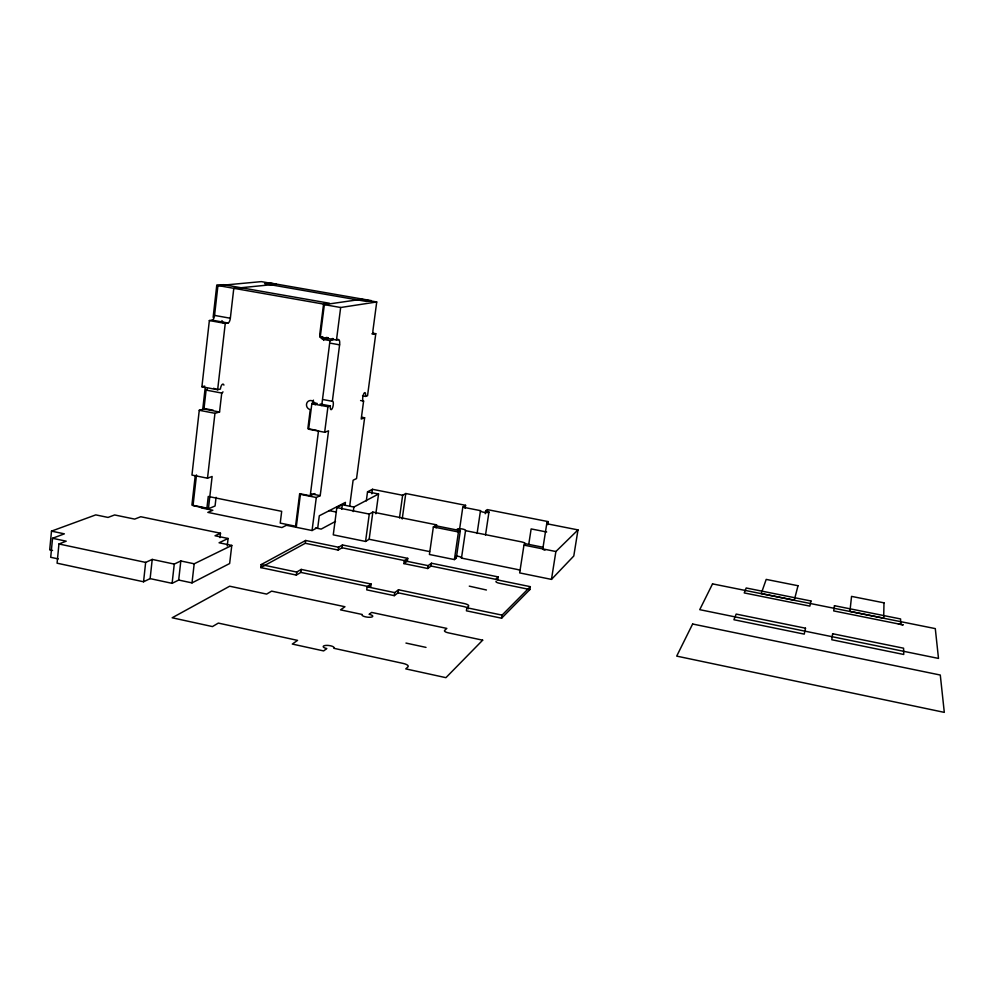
<?xml version="1.0" encoding="UTF-8"?>
<svg xmlns="http://www.w3.org/2000/svg" width="994" height="994" viewBox="0 0 994 994"><rect width="100%" height="100%" fill="white"/><g stroke="black" fill="none" stroke-linecap="round" stroke-linejoin="round"><path stroke-width="1.49" d="M219.985 537.655L220.494 533.231L140.738 516.731L134.675 519.104L114.621 514.954L108.023 517.427L95.772 514.88L51.502 531.131L49.7 549.868L52.545 550.477M51.502 531.131L64.361 533.84L52.545 538.288L50.706 557.299L58.286 558.926M52.545 538.288L66.2 541.183L58.944 543.979L57.08 563.188L143.558 581.776L150.131 578.62L172.111 583.341L178.684 580.049L192.004 582.894L229.639 563.536L231.788 545.42L219.078 542.774L228.111 538.475L227.228 545.917M143.558 581.776L145.646 562.405L152.219 559.411L174.261 564.095L180.821 560.964L194.19 563.797L231.788 545.42M150.131 578.62L152.219 559.411M172.111 583.341L174.261 564.095M178.684 580.049L180.821 560.964M222.979 391.822A4.548 1.752 -79.6 0 1 221.737 393.052L219.55 412.013L203.956 409.019L199.26 410.286L191.954 475.082L207.51 478.201L212.132 476.474L208.417 508.779L193.022 505.635L196.501 474.921M223.911 385.125A4.548 1.752 -79.6 0 0 222.01 384.653A4.548 1.752 -79.6 0 0 220.395 389.052L217.649 389.735L201.906 386.765L209.361 320.553L212.182 320.155L228.011 323.013A4.56 1.777 -80.7 0 0 230.347 318.242L233.776 288.459L276.245 284.222L261.335 281.625L217.922 285.663L214.555 315.409A4.56 1.814 -80.8 0 1 212.182 320.155M195.259 475.505L191.917 505.089L206.914 508.145L208.255 496.466L281.687 511.338L280.221 523.105L295.553 526.236L299.666 493.67L310.227 495.782L314.936 493.571M205.211 387.523L202.863 408.236L213.238 410.224M213.138 317.347L216.754 285.315L223.65 284.682L329.449 303.257L323.559 304.089L216.754 285.315M203.956 409.019L206.093 390.095A4.535 1.802 -79.6 0 0 207.361 388.865M192.004 582.894L194.19 563.797M207.51 478.201L214.952 413.305L219.55 412.013M217.649 389.735L225.253 323.423L228.011 323.013M216.071 497.311L215.064 505.996L208.417 508.779M261.149 564.592L296.721 572.059L301.219 569.413L371.147 584.05L370.725 587.056L300.847 572.407L296.336 575.079L260.776 567.599L261.149 564.592L305.643 540.475L338.556 547.247L342.458 544.961L407.739 558.355L407.341 561.175L403.887 563.586L404.285 560.753L407.739 558.355M323.559 304.089L319.782 334.133A4.622 4.324 72.9 0 0 323.522 339.439L329.996 340.607L332.891 339.998M296.249 527.292L300.399 494.341L316.291 497.509L320.205 495.646L328.542 430.824L324.665 432.266L308.625 429.197L311.843 403.701L314.328 402.93L317.248 403.477M320.155 404.024L330.356 405.937A4.262 1.354 -79.5 0 0 331.263 409.64A4.262 1.354 -79.5 0 0 333.251 405.005A4.262 1.354 -79.5 0 0 332.344 401.303L339.6 344.843A5.753 1.839 -80.3 0 0 338.42 339.613L336.481 340.023L320.242 337.09L324.342 304.636L361.406 299.293L376.726 301.965L372.986 330.17A4.311 1.292 -80.5 0 0 373.769 334.133L375.782 333.698L367.544 395.736L365.531 396.395L362.512 395.836M296.336 575.079L296.721 572.059M310.227 495.782L318.515 430.725M321.721 405.577L329.996 340.607M300.847 572.407L301.219 569.413M260.776 567.599L305.282 543.283L305.643 540.475M201.123 507.872L212.84 510.257L207.833 512.382L281.923 527.541L286.434 525.292L312.066 530.523L316.291 497.509M324.665 432.266L327.933 406.732L330.356 405.937M336.481 340.023L340.656 307.506L376.726 301.965M375.856 513.774L378.552 494.006L353.864 507.039L342.346 504.741L336.842 507.574L333.263 534.847L365.568 541.444L369.159 539.27L429.582 551.583M341.762 509.239L342.346 504.741M305.282 543.283L338.196 550.055L338.556 547.247M345.055 505.2L345.415 502.392L319.298 515.762L317.782 527.479L312.066 530.523M338.196 550.055L342.085 547.756L342.458 544.961M349.664 506.281L353.118 480.214L356.548 478.574L364.624 417.791L361.617 417.219M365.531 396.395A4.324 1.292 -79.7 0 0 364.711 392.618A4.324 1.292 -79.7 0 0 362.773 397.314A4.324 1.292 -79.7 0 0 363.593 401.079L361.22 419.046L364.624 417.791M353.268 511.55L353.864 507.039M366.301 500.939L367.531 491.819L372.452 489.296L402.632 495.26L405.763 493.509L465.577 505.312L465.13 508.332M371.843 493.807L372.452 489.296M365.568 541.444L369.271 514.072L372.837 512.084L436.528 524.844L436.08 527.889M369.159 539.27L372.837 512.084M371.147 584.05L367.134 586.82L366.724 589.864L394.295 595.654L398.097 592.797L398.519 589.777L464.049 603.495A6.399 1.752 8.2 0 1 468.522 606.253L466.869 607.744L466.41 610.813L501.597 618.206L529.889 589.541L530.336 586.671L499.932 580.421A4.759 1.205 8.6 0 1 496.491 578.446L498.193 576.918L431.458 563.225L428.153 565.661L427.755 568.506L403.887 563.586M399.489 517.911L402.632 495.26M402.21 519.03L405.763 493.509M394.295 595.654L394.717 592.61L398.519 589.777M436.528 524.844L433.359 526.944L429.42 554.478L454.407 559.585L456.296 558.131L460.321 530.634A4.287 0.969 8.2 0 1 457.339 529.019A4.287 0.969 8.2 0 1 462.545 529.044A4.287 0.969 8.2 0 1 465.527 530.659L520.98 541.767A5.765 1.329 8.7 0 1 525.242 544.004L523.962 545.122L519.663 572.904L551.471 579.403L573.786 556.006L577.986 529.901L550.241 524.422A4.324 0.932 9 0 1 546.961 522.807L548.303 521.639L487.284 509.599L485.718 510.705L485.258 513.749M427.755 568.506L431.048 566.046L431.458 563.225M454.407 559.585L458.445 531.976L460.321 530.634M459.476 529.926L462.806 507.151L465.577 505.312M520.359 570.556A5.753 1.416 8.7 0 0 516.731 569.351L461.489 558.094L465.527 530.659M477.095 533.467L480.487 510.643L462.806 507.151M485.532 534.934L488.949 512.109M498.193 576.918L497.758 579.763L431.048 566.046M501.597 618.206L502.069 615.124L530.336 586.671M528.746 544.389L531.144 528.92L546.675 532.001M542.799 548.912L546.874 522.931M547.831 524.683L548.303 521.639M551.471 579.403L555.882 551.533L577.986 529.901M335.512 521.403L321.174 529.094L315.471 527.938M220.494 533.231L215.027 535.766L228.111 538.475M201.906 386.765L204.714 386.094M323.522 339.439L328.293 338.457M320.242 337.09L322.23 336.693A5.74 1.901 -80.3 0 1 322.578 336.717M324.342 304.636L340.656 307.506M372.762 333.164L375.782 333.698M371.868 333.798L373.769 334.133M214.555 315.409L230.347 318.242M326.268 337.426L328.293 337.786M332.331 338.519L333.35 338.693M337.401 339.426L338.42 339.613M209.361 320.553L225.253 323.423M330.816 343.253L339.6 344.843M360.573 400.52L363.593 401.079M323.336 399.613L332.344 401.303M311.843 403.701L327.933 406.732M206.093 390.095L221.737 393.052M316.987 430.427L307.854 428.675L310.265 409.578A4.61 4.299 68 0 1 306.487 404.583A4.61 4.299 68 0 1 310.787 400.507A4.61 4.299 68 0 1 315.173 404.918M199.26 410.286L214.952 413.305M367.531 491.819L378.552 494.006M311.594 493.931L320.205 495.646M436.478 525.901L457.339 530.075M524.484 543.544L542.836 547.222M336.842 507.574L369.271 514.072M433.359 526.944L458.445 531.976M523.962 545.122L555.882 551.533M328.927 510.581L336.432 512.084M342.085 547.756L407.341 561.175M404.285 560.753L428.153 565.661M529.889 589.541L499.497 583.279A4.759 1.218 8.6 0 1 496.056 581.304M398.097 592.797L463.602 606.539A6.399 1.764 8.2 0 1 468.273 608.813M367.134 586.82L394.717 592.61M466.869 607.744L502.069 615.124M58.944 543.979L145.646 562.405M405.962 643.068L426.004 647.392M469.28 586.149L486.426 590.001M455.873 556.068A4.274 1.044 8.2 0 1 460.234 556.864A4.274 1.044 8.2 0 1 461.489 558.094M456.296 558.131A4.274 1.044 8.2 0 1 454.929 557.783M544.948 550.179A4.311 0.994 9 0 1 542.886 548.775M485.718 510.705A4.336 0.932 8.4 0 1 488.812 512.283A4.336 0.932 8.4 0 1 483.569 512.221A4.336 0.932 8.4 0 1 480.487 510.643M217.015 389.176A4.249 3.901 69.6 0 1 213.722 388.219M221.923 320.602A5.715 5.243 73.1 0 1 222.867 322.715M312.613 404.173A4.572 4.262 68.1 0 1 313.483 400.135M314.241 404.372A4.249 1.392 -79.5 0 1 314.328 402.93M323.187 337.401A5.74 1.901 -80.3 0 1 323.609 340.408M883.989 602.836L883.678 618.131L849.932 611.36L851.547 596.388L883.989 602.836M902.999 624.853L898.439 623.897L902.999 624.853M832.637 633.737L831.779 639.751L903.745 654.474L903.571 648.2L832.637 633.737M834.463 605.694L833.693 610.912L900.713 624.394L900.589 618.951L834.463 605.694M805.5 628.208L804.245 634.122L733.92 619.734L736.169 614.081L805.5 628.208M810.955 600.985L809.861 606.116L744.233 592.921L746.196 587.988L810.955 600.985M798.008 585.727L794.281 600.177L761.23 593.542L766.2 579.403L798.008 585.727M692.632 624.008L676.703 656.115L944.3 712.375L940.287 675.038L692.632 624.008M712.536 583.876L699.739 609.67L938.498 658.426L935.292 628.606L712.536 583.876M482.674 640.173L445.921 677.672L405.776 668.887L407.938 666.899A7.356 2.311 7.5 0 0 403.129 663.42L333.748 648.274A5.467 1.677 6.6 0 0 330.468 645.765A5.467 1.677 6.6 0 0 323.522 646.05A5.467 1.677 6.6 0 0 326.777 648.56L323.646 650.921L292.311 644.062L297.554 640.384L218.332 623.089L212.455 626.58L172.173 617.771L229.676 586.212L266.628 594.089L271.611 591.132L344.943 606.738L340.52 609.856L362.276 614.491A5.442 1.566 7.2 0 0 365.655 616.876A5.442 1.566 7.2 0 0 372.514 616.678A5.442 1.566 7.2 0 0 369.109 614.304L371.619 612.416L446.815 628.419L444.629 630.407A5.405 1.566 8.1 0 0 448.331 632.843L482.674 640.173M371.284 300.635L366.14 301.406L264.578 283.688L270.641 283.091L371.284 300.635"/></g></svg>
